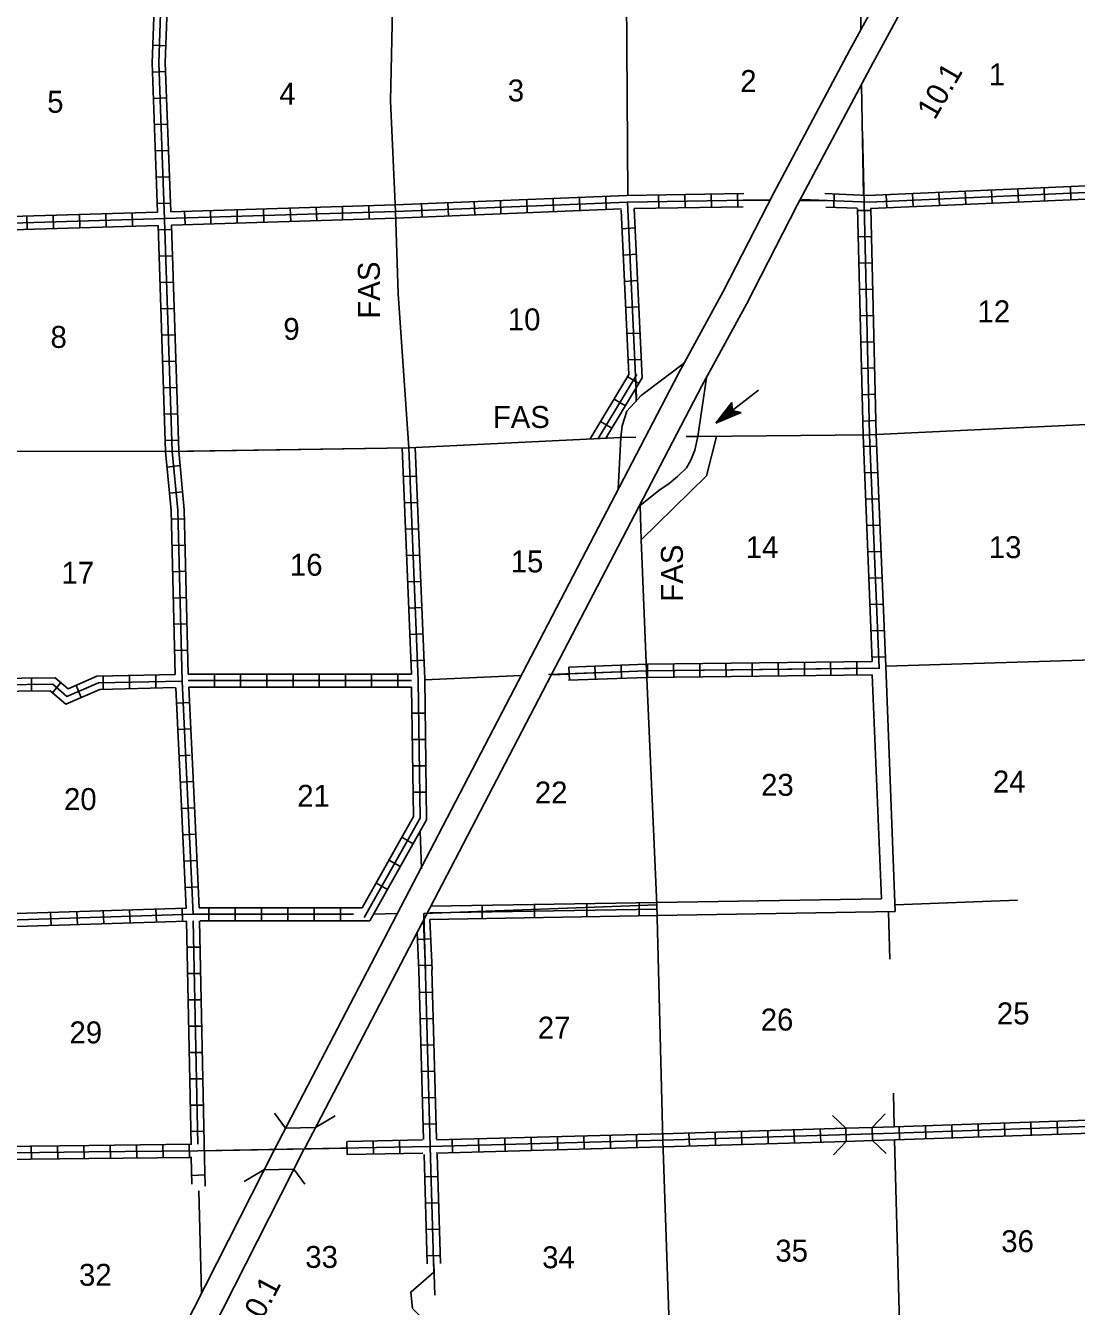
# Model space of a CAD drawing. Extents: x 1989549 to 2353218, y 16533709 to 16909437.
# Drawn here: x 2162908 to 2186863, y 16623737 to 16652926 of the extents above; entities that cross this region are included whole.
import ezdxf

# ---------------------------------------------------------------- set-up
doc = ezdxf.new("R2010")
doc.units = 0
for name, color, linetype in [('L10', 7, 'Continuous'), ('L13', 7, 'Continuous'), ('L14', 7, 'Continuous'), ('L18', 7, 'Continuous'), ('L21', 7, 'Continuous'), ('L28', 7, 'Continuous'), ('L3', 7, 'Continuous'), ('L4', 7, 'Continuous'), ('L5', 7, 'Continuous'), ('L8', 7, 'Continuous'), ('L9', 7, 'Continuous')]:
    doc.layers.add(name, color=color, linetype=linetype)

msp = doc.modelspace()

# ---------------------------------------------------------------- linework, layer by layer
at = {"layer": 'L10'}
for p, q in [((2182735, 16632734), (2182518, 16638327)), ((2182419, 16633028), (2182208, 16638131)), ((2177302, 16632943), (2182419, 16633028)), ((2177307, 16632643), (2182735, 16632734))]:
    msp.add_line(p, q, dxfattribs=at)
at = {"layer": 'L13'}
for p, q in [((2176601, 16654031), (2176634, 16649056)), ((2181934, 16654160), (2181950, 16652831)), ((2181967, 16651573), (2182007, 16649058)), ((2179267, 16648948), (2179875, 16648948)), ((2180575, 16648939), (2181159, 16648939)), ((2176817, 16644649), (2176826, 16644356)), ((2176917, 16641989), (2176942, 16641206)), ((2182521, 16638328), (2187511, 16638480)), ((2172008, 16638015), (2174201, 16638114)), ((2174901, 16638131), (2175284, 16638148)), ((2171901, 16634556), (2171934, 16633706)), ((2182729, 16632887), (2185518, 16632995)), ((2170842, 16632673), (2171376, 16632689)), ((2182577, 16632731), (2182609, 16631648)), ((2182692, 16628598), (2182709, 16627831)), ((2182717, 16627531), (2182927, 16619868)), ((2166859, 16626373), (2166918, 16624039))]:
    msp.add_line(p, q, dxfattribs=at)
msp.add_lwpolyline([(2172218, 16624712), (2172239, 16623989)], dxfattribs=at)
at = {"layer": 'L18'}
for p, q in [((2181609, 16627798), (2181300, 16628089)), ((2182209, 16627814), (2182500, 16628123)), ((2181609, 16627798), (2182209, 16627814)), ((2181609, 16627798), (2181617, 16627498)), ((2182209, 16627814), (2182217, 16627514)), ((2181617, 16627498), (2181325, 16627189)), ((2181617, 16627498), (2182217, 16627514)), ((2182217, 16627514), (2182525, 16627223))]:
    msp.add_line(p, q, dxfattribs=at)
for points in [[(2169967, 16628081), (2169517, 16627814), (2168834, 16627798), (2168584, 16628139)], [(2167892, 16626581), (2168342, 16626848), (2169026, 16626864), (2169276, 16626523)]]:
    msp.add_lwpolyline(points, dxfattribs=at)
at = {"layer": 'L28'}
for p, q in [((2178642, 16643864), (2179617, 16644614)), ((2178642, 16643864), (2179009, 16644339)), ((2178642, 16643864), (2179217, 16644106)), ((2178700, 16643898), (2179150, 16644098)), ((2178717, 16643923), (2179017, 16644306)), ((2178750, 16643939), (2179125, 16644106)), ((2178776, 16643956), (2179000, 16644289)), ((2178817, 16644006), (2179017, 16644256)), ((2178817, 16643981), (2179100, 16644098)), ((2178842, 16644023), (2178975, 16644123)), ((2178859, 16644039), (2179009, 16644231)), ((2178884, 16644023), (2179075, 16644131)), ((2178892, 16644048), (2178975, 16644123)), ((2178950, 16644114), (2179025, 16644206)), ((2178950, 16644073), (2179042, 16644131)), ((2178959, 16644139), (2179025, 16644164)), ((2178992, 16644123), (2179034, 16644148)), ((2179009, 16644339), (2179017, 16644156)), ((2179217, 16644106), (2179017, 16644156))]:
    msp.add_line(p, q, dxfattribs=at)
at = {"layer": 'L3'}
for p, q in [((2178234, 16643564), (2178434, 16644898)), ((2176476, 16643539), (2176417, 16642364)), ((2176476, 16643539), (2176817, 16643548)), ((2177967, 16643564), (2178234, 16643564))]:
    msp.add_line(p, q, dxfattribs=at)
for points in [[(2177926, 16645239), (2176942, 16644498), (2176617, 16644139), (2176509, 16643806), (2176476, 16643539)], [(2176917, 16641989), (2177342, 16642331), (2177576, 16642489), (2177767, 16642648), (2177976, 16642848), (2178076, 16643023), (2178167, 16643248), (2178234, 16643564)]]:
    msp.add_lwpolyline(points, dxfattribs=at)
at = {"layer": 'L4'}
msp.add_line((2171642, 16643306), (2176476, 16643539), dxfattribs=at)
for points in [[(2170942, 16664548), (2171084, 16659348), (2171101, 16658381), (2171284, 16654006), (2171226, 16651214), (2171342, 16648689), (2171401, 16646814), (2171642, 16643306)], [(2178234, 16643564), (2182150, 16643598), (2187575, 16643856), (2192858, 16644023), (2194367, 16644048)], [(2176942, 16641206), (2178434, 16642664), (2178659, 16643564)], [(2161118, 16643231), (2166101, 16643223)], [(2166101, 16643223), (2171642, 16643306)], [(2176942, 16641206), (2177059, 16638223), (2177301, 16632889), (2177434, 16627523), (2177617, 16622214), (2177842, 16617098)], [(2166973, 16627281), (2170235, 16627346)]]:
    msp.add_lwpolyline(points, dxfattribs=at)
at = {"layer": 'L5'}
for p, q in [((2177792, 16644998), (2168582, 16627313)), ((2178326, 16644714), (2169267, 16627327))]:
    msp.add_line(p, q, dxfattribs=at)
for points in [[(2183817, 16656331), (2183542, 16655756), (2181692, 16652356)], [(2184367, 16656098), (2184075, 16655490), (2182225, 16652073)], [(2181692, 16652356), (2179967, 16649114), (2178809, 16646864), (2177792, 16644998)], [(2182225, 16652073), (2180500, 16648831), (2179342, 16646581), (2178326, 16644714)], [(2168584, 16627313), (2165693, 16621623)], [(2169262, 16627327), (2166076, 16621056)]]:
    msp.add_lwpolyline(points, dxfattribs=at)
at = {"layer": 'L8'}
for p, q in [((2165809, 16652481), (2166109, 16652465)), ((2165801, 16651865), (2166101, 16651881)), ((2165826, 16651264), (2166126, 16651281)), ((2165843, 16650673), (2166143, 16650681)), ((2181984, 16650514), (2182150, 16643598)), ((2165868, 16650073), (2166168, 16650081)), ((2165893, 16649473), (2166193, 16649481)), ((2176142, 16648739), (2176134, 16649039)), ((2177342, 16648764), (2177334, 16649064)), ((2177942, 16648773), (2177934, 16649073)), ((2178542, 16648789), (2178534, 16649089)), ((2179142, 16648798), (2179134, 16649098)), ((2181342, 16649089), (2181334, 16648789)), ((2182525, 16649073), (2182542, 16648773)), ((2183125, 16649098), (2183142, 16648798)), ((2183725, 16649123), (2183742, 16648823)), ((2184325, 16649156), (2184342, 16648856)), ((2184925, 16649181), (2184942, 16648881)), ((2185525, 16649206), (2185542, 16648906)), ((2186125, 16649231), (2186134, 16648931)), ((2186725, 16649256), (2186734, 16648956)), ((2165909, 16648873), (2166209, 16648881)), ((2168951, 16648464), (2168942, 16648764)), ((2169551, 16648481), (2169534, 16648781)), ((2170134, 16648506), (2170134, 16648806)), ((2170742, 16648523), (2170734, 16648823)), ((2171951, 16648564), (2171934, 16648864)), ((2172551, 16648589), (2172534, 16648889)), ((2173151, 16648614), (2173134, 16648914)), ((2173742, 16648639), (2173734, 16648939)), ((2174342, 16648664), (2174334, 16648964)), ((2174942, 16648689), (2174934, 16648989)), ((2175542, 16648714), (2175534, 16649014)), ((2176626, 16648906), (2176834, 16644448)), ((2176784, 16648756), (2176967, 16644898)), ((2181875, 16648756), (2182000, 16643598)), ((2182175, 16648756), (2182300, 16643598)), ((2162943, 16648298), (2162934, 16648589)), ((2163543, 16648314), (2163534, 16648606)), ((2164143, 16648331), (2164134, 16648623)), ((2164743, 16648348), (2164734, 16648639)), ((2165343, 16648364), (2165334, 16648656)), ((2166543, 16648398), (2166534, 16648689)), ((2167134, 16648414), (2167126, 16648714)), ((2167734, 16648439), (2167734, 16648723)), ((2168342, 16648439), (2168334, 16648739)), ((2176484, 16648723), (2176661, 16644972)), ((2181875, 16648714), (2182175, 16648714)), ((2165934, 16648273), (2166234, 16648281)), ((2176501, 16648298), (2176801, 16648314)), ((2181892, 16648114), (2182192, 16648123)), ((2165951, 16647673), (2166251, 16647681)), ((2176534, 16647698), (2176834, 16647714)), ((2181909, 16647514), (2182209, 16647523)), ((2165976, 16647073), (2166276, 16647081)), ((2176559, 16647098), (2176859, 16647114)), ((2181917, 16646914), (2182217, 16646923)), ((2165993, 16646473), (2166293, 16646481)), ((2176584, 16646498), (2176884, 16646514)), ((2181934, 16646314), (2182234, 16646323)), ((2166009, 16645873), (2166309, 16645881)), ((2176617, 16645906), (2176917, 16645914)), ((2181950, 16645714), (2182250, 16645723)), ((2166034, 16645273), (2166334, 16645281)), ((2176642, 16645306), (2176942, 16645314)), ((2176661, 16644972), (2175777, 16643506)), ((2176839, 16644975), (2175958, 16643514)), ((2181967, 16645114), (2182267, 16645123)), ((2166051, 16644673), (2166351, 16644681)), ((2176967, 16644898), (2176138, 16643523)), ((2176889, 16644770), (2176634, 16644924)), ((2176581, 16644259), (2176326, 16644413)), ((2181975, 16644514), (2182275, 16644523)), ((2166076, 16644073), (2166376, 16644081)), ((2176273, 16643748), (2176017, 16643902)), ((2181992, 16643914), (2182292, 16643923)), ((2166093, 16643473), (2166393, 16643481)), ((2182309, 16643339), (2182009, 16643331)), ((2166134, 16642864), (2166434, 16642898)), ((2171817, 16642656), (2171517, 16642648)), ((2182334, 16642739), (2182034, 16642731)), ((2166193, 16642273), (2166484, 16642298)), ((2171842, 16642056), (2171542, 16642048)), ((2182359, 16642139), (2182059, 16642131)), ((2166234, 16641681), (2166534, 16641689)), ((2171867, 16641456), (2171567, 16641448)), ((2182384, 16641539), (2182084, 16641531)), ((2166243, 16641081), (2166543, 16641089)), ((2182409, 16640939), (2182109, 16640931)), ((2171892, 16640856), (2171592, 16640848)), ((2166259, 16640481), (2166559, 16640489)), ((2182434, 16640339), (2182134, 16640331)), ((2171917, 16640256), (2171617, 16640248)), ((2166276, 16639881), (2166576, 16639889)), ((2182459, 16639739), (2182159, 16639731)), ((2171942, 16639664), (2171642, 16639648)), ((2166293, 16639281), (2166593, 16639289)), ((2182484, 16639139), (2182184, 16639131)), ((2171967, 16639064), (2171667, 16639048)), ((2166309, 16638681), (2166609, 16638689)), ((2182509, 16638539), (2182209, 16638531)), ((2171992, 16638464), (2171692, 16638448)), ((2175304, 16638007), (2175292, 16638305)), ((2175900, 16638030), (2175888, 16638328)), ((2176496, 16638052), (2176485, 16638350)), ((2177088, 16638074), (2177085, 16638372)), ((2177685, 16638081), (2177681, 16638379)), ((2178281, 16638087), (2178278, 16638386)), ((2178878, 16638094), (2178875, 16638392)), ((2179474, 16638101), (2179471, 16638399)), ((2180071, 16638108), (2180068, 16638406)), ((2180668, 16638114), (2180664, 16638413)), ((2181264, 16638121), (2181261, 16638419)), ((2181861, 16638128), (2181857, 16638426)), ((2163043, 16638056), (2163043, 16637756)), ((2163709, 16637956), (2163518, 16637723)), ((2164676, 16638098), (2164676, 16637798)), ((2165276, 16638114), (2165276, 16637814)), ((2165876, 16638123), (2165876, 16637823)), ((2166618, 16638148), (2171702, 16638148)), ((2166618, 16637998), (2171702, 16637998)), ((2167215, 16638147), (2167215, 16637849)), ((2167811, 16638147), (2167811, 16637849)), ((2168408, 16638147), (2168408, 16637849)), ((2169005, 16638147), (2169005, 16637849)), ((2169601, 16638147), (2169601, 16637849)), ((2170198, 16638147), (2170198, 16637849)), ((2170794, 16638147), (2170794, 16637849)), ((2171391, 16638147), (2171391, 16637849)), ((2164059, 16637889), (2164176, 16637614)), ((2166334, 16637831), (2166452, 16635289)), ((2166632, 16637848), (2171708, 16637848)), ((2166632, 16637848), (2166751, 16635302)), ((2166351, 16637481), (2166651, 16637498)), ((2172017, 16637256), (2171717, 16637256)), ((2166376, 16636881), (2166676, 16636898)), ((2172026, 16636656), (2171726, 16636656)), ((2166406, 16636284), (2166662, 16636299)), ((2172034, 16636056), (2171734, 16636056)), ((2166434, 16635684), (2166733, 16635701)), ((2172042, 16635456), (2171742, 16635456)), ((2166459, 16635081), (2166759, 16635098)), ((2171751, 16634898), (2170584, 16632823)), ((2171909, 16634881), (2170626, 16632598)), ((2172051, 16634823), (2170759, 16632523)), ((2166493, 16634481), (2166793, 16634498)), ((2171484, 16634431), (2171742, 16634281)), ((2166518, 16633881), (2166818, 16633898)), ((2171192, 16633906), (2171451, 16633764)), ((2166551, 16633281), (2166843, 16633298)), ((2170892, 16633389), (2171159, 16633239)), ((2163493, 16632414), (2163476, 16632714)), ((2164093, 16632439), (2164076, 16632739)), ((2164693, 16632456), (2164676, 16632756)), ((2165293, 16632473), (2165276, 16632773)), ((2165893, 16632498), (2165876, 16632798)), ((2166484, 16632514), (2166476, 16632814)), ((2167084, 16632523), (2167084, 16632823)), ((2167684, 16632523), (2167684, 16632823)), ((2168284, 16632523), (2168284, 16632823)), ((2168884, 16632523), (2168884, 16632823)), ((2169484, 16632523), (2169484, 16632823)), ((2170084, 16632523), (2170084, 16632823)), ((2171984, 16632689), (2177301, 16632889)), ((2166576, 16632514), (2166684, 16627423)), ((2166726, 16632523), (2166834, 16627431)), ((2166876, 16632523), (2166984, 16627114)), ((2171976, 16632531), (2172023, 16631400)), ((2172125, 16632557), (2172173, 16631406)), ((2171837, 16632260), (2171873, 16631394)), ((2171837, 16632101), (2172135, 16632114)), ((2166593, 16631923), (2166893, 16631923)), ((2166601, 16631323), (2166901, 16631323)), ((2171861, 16631505), (2172159, 16631517)), ((2166618, 16630723), (2166918, 16630723)), ((2171884, 16630889), (2172184, 16630898)), ((2166626, 16630123), (2166926, 16630123)), ((2171901, 16630289), (2172201, 16630298)), ((2166643, 16629523), (2166943, 16629523)), ((2171917, 16629689), (2172217, 16629698)), ((2166651, 16628923), (2166951, 16628923)), ((2171934, 16629089), (2172234, 16629098)), ((2166668, 16628323), (2166968, 16628323)), ((2171951, 16628489), (2172251, 16628498)), ((2166676, 16627723), (2166976, 16627731)), ((2171967, 16627889), (2172267, 16627898)), ((2179834, 16627448), (2179825, 16627748)), ((2180434, 16627464), (2180425, 16627764)), ((2181034, 16627481), (2181025, 16627781)), ((2182834, 16627531), (2182825, 16627831)), ((2183434, 16627556), (2183425, 16627856)), ((2184034, 16627573), (2184025, 16627873)), ((2184634, 16627598), (2184625, 16627898)), ((2185234, 16627614), (2185225, 16627914)), ((2185834, 16627639), (2185825, 16627939)), ((2186434, 16627656), (2186425, 16627956)), ((2170234, 16627498), (2170242, 16627198)), ((2170834, 16627506), (2170842, 16627206)), ((2171434, 16627514), (2171442, 16627214)), ((2172634, 16627548), (2172642, 16627248)), ((2173234, 16627564), (2173242, 16627264)), ((2173834, 16627573), (2173842, 16627273)), ((2174434, 16627589), (2174442, 16627289)), ((2175034, 16627606), (2175042, 16627306)), ((2175634, 16627623), (2175642, 16627323)), ((2176234, 16627639), (2176242, 16627339)), ((2176834, 16627656), (2176842, 16627356)), ((2178042, 16627389), (2178026, 16627689)), ((2178634, 16627406), (2178626, 16627706)), ((2179234, 16627423), (2179226, 16627723)), ((2163034, 16627389), (2163043, 16627089)), ((2163634, 16627398), (2163643, 16627098)), ((2164234, 16627406), (2164243, 16627106)), ((2164834, 16627414), (2164843, 16627114)), ((2165434, 16627414), (2165443, 16627114)), ((2166034, 16627423), (2166043, 16627123)), ((2166634, 16627431), (2166643, 16627131)), ((2166684, 16627148), (2166701, 16626523)), ((2166984, 16627114), (2167001, 16626473)), ((2166701, 16626723), (2167001, 16626731)), ((2172001, 16626689), (2172301, 16626698)), ((2172026, 16626089), (2172317, 16626098)), ((2172042, 16625489), (2172342, 16625498)), ((2172059, 16624889), (2172359, 16624898))]:
    msp.add_line(p, q, dxfattribs=at)
for points in [[(2165668, 16664465), (2165726, 16659190), (2166009, 16653890), (2165943, 16652081), (2166076, 16648506), (2166251, 16643223), (2166376, 16641881), (2166476, 16637989), (2166726, 16632673)], [(2165851, 16653740), (2165793, 16652081), (2165918, 16648673)], [(2166151, 16653731), (2166093, 16652081), (2166218, 16648681)], [(2180600, 16648964), (2182150, 16648906), (2187409, 16649139), (2192725, 16649348)], [(2171334, 16648839), (2176617, 16649056), (2179284, 16649098)], [(2181125, 16649098), (2182105, 16649054)], [(2182105, 16649054), (2187250, 16649281)], [(2166218, 16648681), (2171334, 16648839)], [(2171342, 16648689), (2176626, 16648906), (2179809, 16648956)], [(2171351, 16648539), (2176492, 16648748)], [(2176784, 16648756), (2179267, 16648798)], [(2181150, 16648789), (2181867, 16648764)], [(2182167, 16648756), (2187250, 16648981)], [(2144968, 16647973), (2150343, 16648206), (2154301, 16648298), (2156251, 16648314), (2157109, 16648273), (2157701, 16647923), (2158701, 16647998), (2159084, 16647956), (2159618, 16648273), (2160768, 16648306), (2162593, 16648423), (2171342, 16648689)], [(2160918, 16648464), (2162584, 16648573), (2165918, 16648673)], [(2166234, 16648381), (2171351, 16648539)], [(2160918, 16648164), (2162601, 16648273), (2165934, 16648373)], [(2165934, 16648373), (2166101, 16643223)], [(2166234, 16648381), (2166401, 16643231)], [(2174826, 16638139), (2177059, 16638223), (2182367, 16638281), (2182150, 16643598)], [(2182209, 16638431), (2182000, 16643589)], [(2182521, 16638328), (2182300, 16643606)], [(2145068, 16642689), (2150476, 16642864), (2155735, 16643056), (2156834, 16642956), (2157776, 16643164), (2160959, 16643231), (2166251, 16643223), (2171642, 16643306)], [(2166101, 16643223), (2166226, 16641873), (2166318, 16638140)], [(2166401, 16643231), (2166526, 16641889), (2166618, 16638148)], [(2171492, 16643306), (2171702, 16638148)], [(2171642, 16643306), (2171859, 16637998), (2171901, 16634856)], [(2171792, 16643314), (2172007, 16638041)], [(2155735, 16642906), (2155860, 16638906), (2155926, 16637748), (2161168, 16637889), (2163526, 16637914), (2163851, 16637639), (2164568, 16637948), (2166476, 16637989)], [(2175292, 16638306), (2177059, 16638373), (2182209, 16638431)], [(2175298, 16638156), (2177063, 16638223), (2182210, 16638281)], [(2161301, 16638039), (2163584, 16638064), (2163876, 16637814), (2164534, 16638098), (2166318, 16638140)], [(2172007, 16638041), (2172051, 16634823)], [(2175284, 16638006), (2177059, 16638073), (2182208, 16638131)], [(2161318, 16637739), (2163468, 16637764), (2163826, 16637464), (2164601, 16637798), (2166326, 16637839)], [(2171708, 16637848), (2171751, 16634898)], [(2166452, 16635289), (2166568, 16632806)], [(2166751, 16635302), (2166868, 16632823)], [(2161459, 16632656), (2166568, 16632814)], [(2166868, 16632823), (2170584, 16632823)], [(2171984, 16632689), (2172134, 16627381), (2172217, 16624514), (2171917, 16624256), (2171692, 16624064), (2171726, 16623689), (2172217, 16623198), (2172326, 16622114), (2172426, 16616973), (2172617, 16611639), (2172742, 16606306), (2172751, 16601006), (2172951, 16595581)], [(2145493, 16632056), (2150685, 16632206), (2156051, 16632398), (2161326, 16632498), (2166726, 16632673), (2170384, 16632673)], [(2161476, 16632356), (2166584, 16632514)], [(2166884, 16632523), (2170759, 16632523)], [(2171870, 16631398), (2171976, 16627539)], [(2172167, 16631406), (2172276, 16627548)], [(2177434, 16627523), (2182717, 16627681), (2188009, 16627864), (2193258, 16628014), (2203833, 16628364), (2219841, 16628798)], [(2182209, 16627814), (2182709, 16627831), (2188000, 16628014), (2193100, 16628156)], [(2177426, 16627673), (2181609, 16627798)], [(2145768, 16626789), (2150810, 16626906), (2156235, 16627081), (2161534, 16627223), (2164351, 16627256), (2166834, 16627281), (2172134, 16627381), (2177434, 16627523)], [(2170246, 16627497), (2171959, 16627531)], [(2172276, 16627531), (2177434, 16627673)], [(2177442, 16627373), (2181617, 16627498)], [(2182225, 16627514), (2182725, 16627531), (2187867, 16627706)], [(2161684, 16627373), (2164351, 16627406), (2166693, 16627431)], [(2170238, 16627196), (2171967, 16627231)], [(2171992, 16627198), (2172064, 16624708)], [(2172267, 16627231), (2177434, 16627373)], [(2172292, 16627206), (2172368, 16624715)], [(2161701, 16627073), (2164351, 16627106), (2166693, 16627131)]]:
    msp.add_lwpolyline(points, dxfattribs=at)
at = {"layer": 'L9'}
for p, q in [((2172122, 16632707), (2177305, 16632793)), ((2172148, 16632857), (2177302, 16632943)), ((2173318, 16632578), (2173313, 16632876)), ((2174511, 16632597), (2174506, 16632896)), ((2175704, 16632617), (2175699, 16632916)), ((2176897, 16632637), (2176892, 16632935)), ((2172125, 16632557), (2177307, 16632643))]:
    msp.add_line(p, q, dxfattribs=at)

# ---------------------------------------------------------------- texts
at = {"layer": 'L14'}
for s, p in [('1', (2184867, 16651564)), ('3', (2173901, 16651198)), ('2', (2179200, 16651414)), ('5', (2163401, 16650940)), ('4', (2168692, 16651123)), ('10', (2173901, 16645981)), ('12', (2184609, 16646164)), ('9', (2168784, 16645764)), ('8', (2163476, 16645581)), ('14', (2179325, 16640789)), ('13', (2184867, 16640789)), ('16', (2168934, 16640389)), ('15', (2173967, 16640464)), ('17', (2163726, 16640206)), ('24', (2184959, 16635448)), ('21', (2169101, 16635123)), ('22', (2174517, 16635198)), ('23', (2179675, 16635373)), ('20', (2163784, 16635048)), ('25', (2185050, 16630164)), ('26', (2179667, 16630023)), ('29', (2163909, 16629731)), ('27', (2174584, 16629839)), ('36', (2185150, 16624973)), ('33', (2169284, 16624614)), ('34', (2174684, 16624606)), ('35', (2180000, 16624756)), ('32', (2164126, 16624206))]:
    msp.add_text(s, height=500, rotation=359.9999, dxfattribs=at).set_placement(p)
at = {"layer": 'L21'}
for rotation, p in [(90.0001, (2170984, 16646248)), (359.9999, (2173559, 16643756)), (90.0001, (2177892, 16639798))]:
    msp.add_text('FAS', height=500, rotation=rotation, dxfattribs=at).set_placement(p)
at = {"layer": 'L28'}
for rotation, p in [(60.0009, (2183634, 16650756)), (62.0009, (2168134, 16623098))]:
    msp.add_text('10.1', height=500, rotation=rotation, dxfattribs=at).set_placement(p)

doc.saveas('drawing.dxf')
